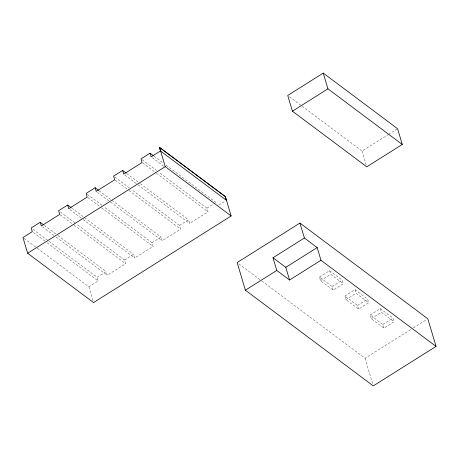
<?xml version="1.0" encoding="UTF-8"?>
<svg xmlns="http://www.w3.org/2000/svg" width="459" height="459" viewBox="0 0 459 459"><rect width="100%" height="100%" fill="white"/><g stroke="black" fill="none" stroke-linecap="round" stroke-linejoin="round"><path stroke-width="0.34" stroke-dasharray="2.29 1.72" d="M48.958 241.273L97.09 277.299L106.127 271.613L107.217 275.28L125.617 263.695L124.527 260.035L76.389 224.015M124.527 260.035L133.558 254.355L134.648 258.015L153.099 246.403L152.004 242.742L103.872 206.716M152.004 242.742L161.04 237.056L162.13 240.717L180.576 229.11L179.486 225.449L131.354 189.424M179.486 225.449L188.523 219.763L189.613 223.424L208.013 211.846L206.923 208.185L158.785 172.159M206.923 208.185L214.749 203.257M37.277 248.239L88.851 286.835L98.18 280.96L97.09 277.299M218.794 205.058L225.214 201.025M302.028 106.144L362.071 151.08L387.958 134.791M388.555 134.412L396.983 129.111M319.47 277.041L329.619 270.655L342.248 280.11L343.338 283.771L333.188 290.157L320.56 280.707L319.47 277.041L332.098 286.496L333.188 290.157M320.56 280.707L330.709 274.316L343.338 283.771M332.098 286.496L342.248 280.11M344.829 296.021L354.979 289.635L367.607 299.084L368.697 302.751L358.548 309.136L345.92 299.687L344.829 296.021L357.458 305.476L358.548 309.136M345.92 299.687L356.069 293.295L368.697 302.751M357.458 305.476L367.607 299.084M370.189 315L380.339 308.614L392.967 318.064L394.057 321.725L383.908 328.116L371.279 318.661L370.189 315L382.817 324.45L383.908 328.116M371.279 318.661L381.429 312.275L394.057 321.725M382.817 324.45L392.967 318.064M261.814 281.028L365.043 358.284L410.914 329.419M413.329 327.898L426.612 319.539M289.451 96.729L301.46 105.713M154.063 156.18L162.664 162.618M166.101 165.188L215.954 202.499M152.29 157.701L163.754 166.278M142.17 159.726L156.49 170.444M142.686 162.956L155.865 172.819M156.439 173.25L208.013 211.846M126.632 173.445L139.811 183.313M140.385 183.738L188.523 219.763M124.859 174.965L137.465 184.398M138.039 184.828L189.613 223.424M238.869 263.862L261.24 280.598M114.733 176.985L130.781 188.993M115.255 180.221L128.434 190.083M129.008 190.514L180.576 229.11M99.15 190.743L161.04 237.056M97.377 192.258L109.982 201.69M110.556 202.121L162.13 240.717M87.25 194.283L103.298 206.292M87.772 197.513L100.951 207.376M101.525 207.807L153.099 246.403M71.667 208.036L133.558 254.355M69.894 209.551L82.505 218.989M83.073 219.413L134.648 258.015M60.341 212.006L75.815 223.585M60.29 214.806L73.469 224.669M74.042 225.099L125.617 263.695M44.236 225.3L55.7 233.878M57.989 235.593L106.127 271.613M42.463 226.815L53.921 235.392M56.216 237.108L107.217 275.28M32.91 229.27L48.384 240.849M33.427 232.501L44.89 241.078M47.185 242.794L98.18 280.96M24.098 238.376L36.703 247.808M362.071 151.08L366.357 165.447M380.339 308.614L381.429 312.275M354.979 289.635L356.069 293.295M365.043 358.284L372.674 383.885M329.619 270.655L330.709 274.316M88.851 286.835L93.131 301.202"/><path stroke-width="0.69" d="M43.662 224.87L40.226 222.294L31.189 227.98L32.285 231.64L22.95 237.515L27.643 253.253L93.538 302.573L231.152 215.971L225.375 196.572L159.388 147.31L160.478 150.971L226.379 200.29L225.289 196.624L159.388 147.31M71.099 207.606L67.657 205.035L58.626 210.715L59.716 214.382L41.316 225.96L40.226 222.294M98.576 190.313L95.139 187.737L86.108 193.423L87.199 197.083L68.752 208.696L67.657 205.035M126.059 173.02L122.622 170.444L113.585 176.13L114.681 179.79L96.229 191.397L95.139 187.737M153.49 155.756L150.053 153.18L141.022 158.866L142.112 162.526L123.712 174.104L122.622 170.444M160.478 150.971L151.143 156.84L150.053 153.18M27.643 253.253L165.257 166.651L231.152 215.971M323.251 73.096L287.736 95.443L292.423 111.181L366.764 166.812L402.279 144.465L397.586 128.732L323.251 73.096L327.938 88.828L402.279 144.465M292.423 111.181L327.938 88.828M299.928 223.068L237.148 262.571L245.381 290.191L373.276 385.904L436.05 346.402L427.817 318.781L299.928 223.068L304.38 238.003L317.18 247.585L320.961 260.264L436.05 346.402M320.961 260.264L289.572 280.019L276.771 270.437L272.99 257.757L304.38 238.003M245.381 290.191L276.771 270.437M272.99 257.757L285.791 267.339L317.18 247.585M285.791 267.339L289.572 280.019M159.474 147.253L165.257 166.651"/></g></svg>
